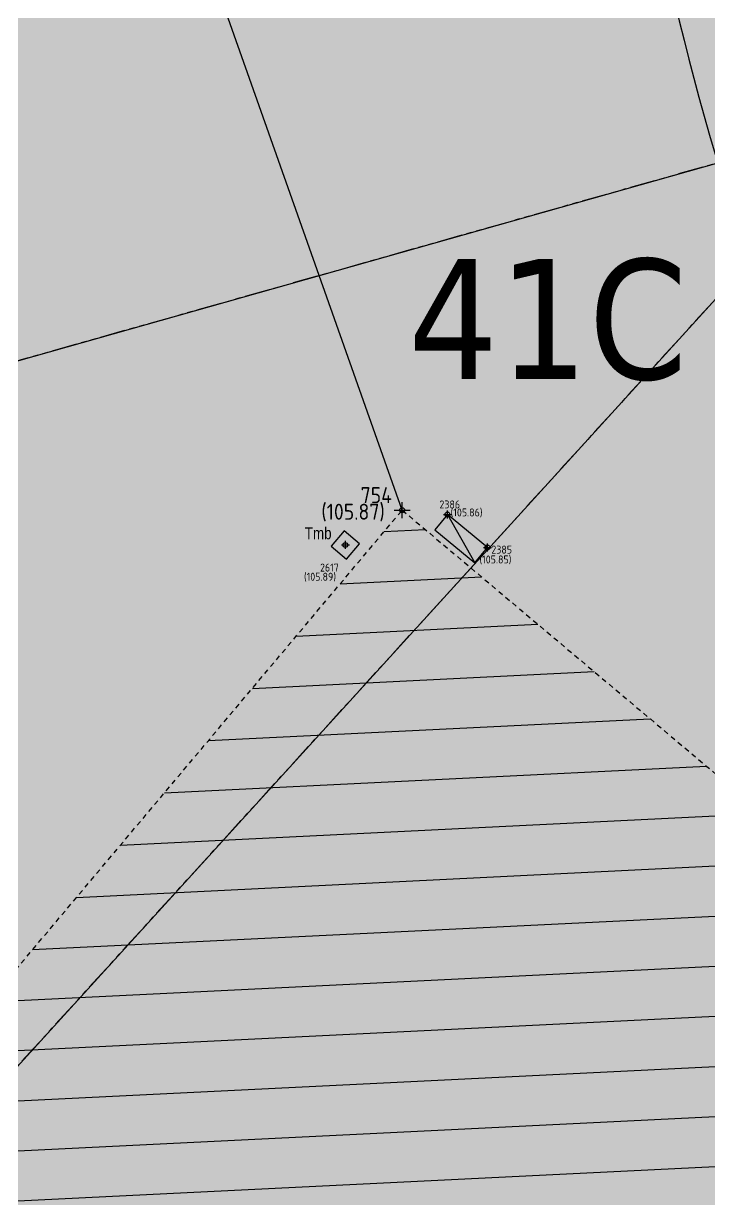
# Model space of a CAD drawing. Extents: x 9555 to 11275, y -8412 to -6382.
# Drawn here: x 10354.84 to 10371.96, y -7774.66 to -7745.29 of the extents above; entities that cross this region are included whole.
import ezdxf
from ezdxf.enums import TextEntityAlignment as Align

# ---------------------------------------------------------------- set-up
doc = ezdxf.new("R2010")
doc.units = 0
doc.header["$MEASUREMENT"] = 0
doc.header["$XCLIPFRAME"] = 2
doc.header["$PDMODE"] = 33
doc.header["$PDSIZE"] = 0.12
doc.linetypes.add('HIDDEN2', pattern=[0.1875, 0.125, -0.0625])
doc.linetypes.add('PHANTOM2', pattern=[1.25, 0.625, -0.125, 0.125, -0.125, 0.125, -0.125])
doc.layers.get('0').update_dxf_attribs({"color": 53, "lineweight": 50})
for name, color, linetype in [('01_PROG', 7, 'Continuous'), ('02_CAT', 7, 'Continuous'), ('Conf Lotti-Retino', 253, 'Continuous'), ('Conf-N', 7, 'Continuous'), ('GEI-Nome_P', 6, 'Continuous'), ('GEI-Punti', 7, 'Continuous'), ('Gei-Punti_3D', 3, 'Continuous'), ('GEI-Quote_P', 3, 'Continuous'), ('GEI-Simboli', 6, 'Continuous'), ('Immagine', 181, 'Continuous'), ('Ril-Cabina_Idrante', 1, 'Continuous'), ('Ril-Fabbr_Retino', 8, 'Continuous'), ('Ril-Strada', 4, 'Continuous'), ('Ril-Tombino', 5, 'Continuous')]:
    doc.layers.add(name, color=color, linetype=linetype)
for name, color, linetype, lineweight in [('Conf Lotti', 2, 'PHANTOM2', 30), ('Fr01 Fgl. 957D', 140, 'Continuous', 30), ('Ril-Fabbr_Tendone', 7, 'HIDDEN2', 30)]:
    doc.layers.add(name, color=color, linetype=linetype, lineweight=lineweight)
doc.styles.add('HELVLA', font='helvl', dxfattribs={"width": 0.8})
doc.styles.get("Standard").update_dxf_attribs({"font": 'isocp.shx'})
doc.styles.add('Tahoma', font='tahoma.ttf')
picture_1 = doc.add_image_def('image1.png', size_in_pixel=(3510, 4950))
picture_2 = doc.add_image_def('image3.png', size_in_pixel=(3510, 4950))

# ---------------------------------------------------------------- blocks, each defined once
blk = doc.blocks.new('20043-1_Prog-Confini')
at = {"layer": 'Conf Lotti-Retino'}
h = blk.add_hatch(color=256, dxfattribs=at)
h.paths.add_polyline_path([(10440.904, -7860.831), (10481.594, -7897.835), (10443.955, -7939.223), (10455.053, -7949.315), (10501.476, -7898.267), (10547.189, -7848.002), (10411.97, -7725.031), (10340.578, -7745.23), (10225.512, -7871.756), (10219.572, -7866.354), (10165.524, -7925.785), (10195.694, -7953.18), (10249.907, -8002.481), (10270.622, -8021.32), (10278.897, -8012.22), (10188.639, -7930.138), (10307.726, -7799.19), (10366.912, -7853.014), (10397.984, -7881.272), (10388.565, -7891.63), (10401.881, -7903.74)])
h.paths.add_polyline_path([(10406.058, -7872.394), (10374.985, -7844.136), (10315.8, -7790.312), (10347.147, -7755.842), (10408.825, -7738.391), (10442.939, -7769.415), (10528.018, -7846.787), (10491.686, -7886.738), (10437.68, -7837.623)], flags=16)
h = blk.add_hatch(color=41, dxfattribs=at)
h.paths.add_polyline_path([(10374.985, -7844.136), (10442.939, -7769.415), (10408.825, -7738.391), (10347.147, -7755.842), (10315.8, -7790.312)])
h.paths.add_polyline_path([(10420.764, -7790.38), (10376.072, -7749.737), (10373.722, -7750.402), (10338.402, -7789.24), (10384.049, -7830.752)], flags=16)
blk.add_hatch(color=41, dxfattribs=at).paths.add_polyline_path([(10420.764, -7790.38), (10376.072, -7749.737), (10373.722, -7750.402), (10338.402, -7789.24), (10384.049, -7830.752)])
at = {"layer": 'Conf Lotti'}
blk.add_line((10347.147, -7755.842), (10408.825, -7738.391), dxfattribs=at)
blk.add_lwpolyline([(10420.764, -7790.38), (10376.072, -7749.737), (10373.722, -7750.402), (10338.402, -7789.24), (10384.049, -7830.752)], close=True, dxfattribs=at)
blk.add_lwpolyline([(10420.764, -7790.38), (10376.072, -7749.737), (10373.722, -7750.402), (10338.402, -7789.24), (10384.049, -7830.752)], close=True, dxfattribs=at)
at = {"layer": 'Conf-N', "style": 'Tahoma'}
blk.add_text('41C', height=3, dxfattribs=at).set_placement((10364.44, -7754.167))
blk = doc.blocks.new('-Fgl. 957D Estratto Foglio Intero_PostFR1')
at = {"layer": 'Immagine'}
image = blk.add_image(picture_1, insert=(10047.107, -8052.467), size_in_units=(594.323, 838.148), rotation=0.001621, dxfattribs=at)
image.set_boundary_path([(307.502, 335.181), (3170.12, 4586.921)])
image.dxf.flags = 15
blk = doc.blocks.new('-Fgl. 958 Estratto Foglio Intero_PostFR3')
at = {"layer": 'Immagine'}
image = blk.add_image(picture_2, insert=(9716.786, -8308.175), size_in_units=(1485.814, 2095.379), rotation=-0.001044, dxfattribs=at)
image.set_boundary_path([(486.986, 415.0435), (2987.88, 4584.8433)])
image.dxf.flags = 15
blk = doc.blocks.new('- Fogli_Unione (Estratti_20043_SpostatoComeAll.957E_SuRIL_PostFR1-FR2-FR3 (2021-02-08)')
for name in ['-Fgl. 958 Estratto Foglio Intero_PostFR3', '-Fgl. 957D Estratto Foglio Intero_PostFR1']:
    blk.add_blockref(name, (0, 0))
blk = doc.blocks.new('2493-1_PostFRAZ')
at = {"layer": 'Fr01 Fgl. 957D'}
blk.add_lwpolyline([(10406.058, -7872.394), (10315.8, -7790.312), (10347.147, -7755.842), (10408.825, -7738.391), (10449.833, -7775.684)], dxfattribs=at)
blk.add_lwpolyline([(10420.764, -7790.38), (10376.072, -7749.737), (10373.722, -7750.402), (10338.402, -7789.24), (10384.049, -7830.752)], close=True, dxfattribs=at)
at = {"layer": '02_CAT'}
blk.add_blockref('- Fogli_Unione (Estratti_20043_SpostatoComeAll.957E_SuRIL_PostFR1-FR2-FR3 (2021-02-08)', (2.401, 6.764), dxfattribs=at)

msp = doc.modelspace()

# ---------------------------------------------------------------- hatches: boundary and pattern name
at = {"layer": 'Ril-Fabbr_Retino'}
h = msp.add_hatch(dxfattribs=at)
h.set_pattern_fill('ANSI31', color=256, scale=10, angle=-42.1821, style=0)
h.set_pattern_definition([(2.8179, (10124.551, -7924.9433), (-0.061452, 1.2484885), [])])
h.paths.add_polyline_path([(10410.751, -7796.557), (10388.204, -7823.225), (10341.901, -7784.09), (10364.293, -7757.441)])

# ---------------------------------------------------------------- linework, layer by layer
at = {"layer": 'GEI-Punti'}
for p in [(10364.293, -7757.441), (10365.423, -7757.55), (10362.874, -7758.312), (10366.422, -7758.374)]:
    msp.add_point(p, dxfattribs=at)
at = {"layer": 'Gei-Punti_3D'}
for p in [(10364.293, -7757.441, 105.871), (10365.423, -7757.55, 105.858), (10362.874, -7758.312, 105.886), (10366.422, -7758.374, 105.85)]:
    msp.add_point(p, dxfattribs=at)
at = {"layer": 'GEI-Simboli'}
for p, q in [((10364.293, -7757.641), (10364.293, -7757.241)), ((10364.093, -7757.441), (10364.493, -7757.441)), ((10365.423, -7757.65), (10365.423, -7757.45)), ((10365.323, -7757.55), (10365.523, -7757.55)), ((10362.774, -7758.312), (10362.974, -7758.312)), ((10362.874, -7758.412), (10362.874, -7758.212)), ((10366.322, -7758.374), (10366.522, -7758.374)), ((10366.422, -7758.474), (10366.422, -7758.274))]:
    msp.add_line(p, q, dxfattribs=at)
at = {"layer": 'Ril-Cabina_Idrante', "lineweight": -2}
msp.add_line((10365.423, -7757.55), (10366.104, -7758.76), dxfattribs=at)
msp.add_lwpolyline([(10366.422, -7758.374), (10365.423, -7757.55), (10365.105, -7757.935), (10366.104, -7758.76)], close=True, dxfattribs=at)
at = {"layer": 'Ril-Fabbr_Tendone'}
msp.add_lwpolyline([(10410.751, -7796.557), (10388.204, -7823.225), (10341.901, -7784.09), (10364.293, -7757.441)], close=True, dxfattribs=at)
at = {"layer": 'Ril-Strada'}
msp.add_lwpolyline([(10364.293, -7757.441), (10358.405, -7740.788, 0.164284), (10357.331, -7739.419), (10355.885, -7738.535, 0.108955), (10353.1, -7737.575, 0.156795), (10342.425, -7741.353, 0.017328), (10332.783, -7747.527, 0.065892), (10320.578, -7760.547, 0.206282), (10316.832, -7784.796, 0.018972), (10320.232, -7793.636, 0.062899), (10327.032, -7802.849), (10353.561, -7825.128), (10360.851, -7831.412), (10377.047, -7845.596)], format="xyb", dxfattribs=at)
at = {"layer": 'Ril-Strada', "lineweight": -2}
msp.add_arc((10445.075, -7727.228), 76.023, 185.53004, 197.40113, dxfattribs=at)
at = {"layer": 'Ril-Tombino'}
msp.add_lwpolyline([(10362.522, -7758.343), (10362.905, -7758.664), (10363.226, -7758.281), (10362.844, -7757.96)], close=True, dxfattribs=at)

# ---------------------------------------------------------------- block references
at = {"layer": '01_PROG'}
msp.add_blockref('20043-1_Prog-Confini', (0, 0), dxfattribs=at)
at = {"layer": '02_CAT'}
msp.add_blockref('2493-1_PostFRAZ', (0, 0), dxfattribs=at)

# ---------------------------------------------------------------- texts
at = {"layer": 'GEI-Nome_P'}
for s, height, p in [('754', 0.4, (10363.255, -7757.267)), ('2386', 0.2, (10365.223, -7757.4)), ('2385', 0.2, (10366.519, -7758.528)), ('2617', 0.2, (10362.242, -7758.976))]:
    msp.add_text(s, height=height, dxfattribs=at).set_placement(p)
at = {"layer": 'GEI-Quote_P'}
for s, height, p in [('(105.87)', 0.4, (10362.274, -7757.681)), ('(105.86)', 0.2, (10365.502, -7757.6)), ('(105.85)', 0.2, (10366.222, -7758.774)), ('(105.89)', 0.2, (10361.842, -7759.205))]:
    msp.add_text(s, height=height, dxfattribs=at).set_placement(p)
at = {"layer": 'Ril-Tombino', "style": 'HELVLA', "width": 0.8}
msp.add_text('Tmb', height=0.3, dxfattribs=at).set_placement((10362.195, -7758.013), align=Align.MIDDLE)

doc.saveas('drawing.dxf')
